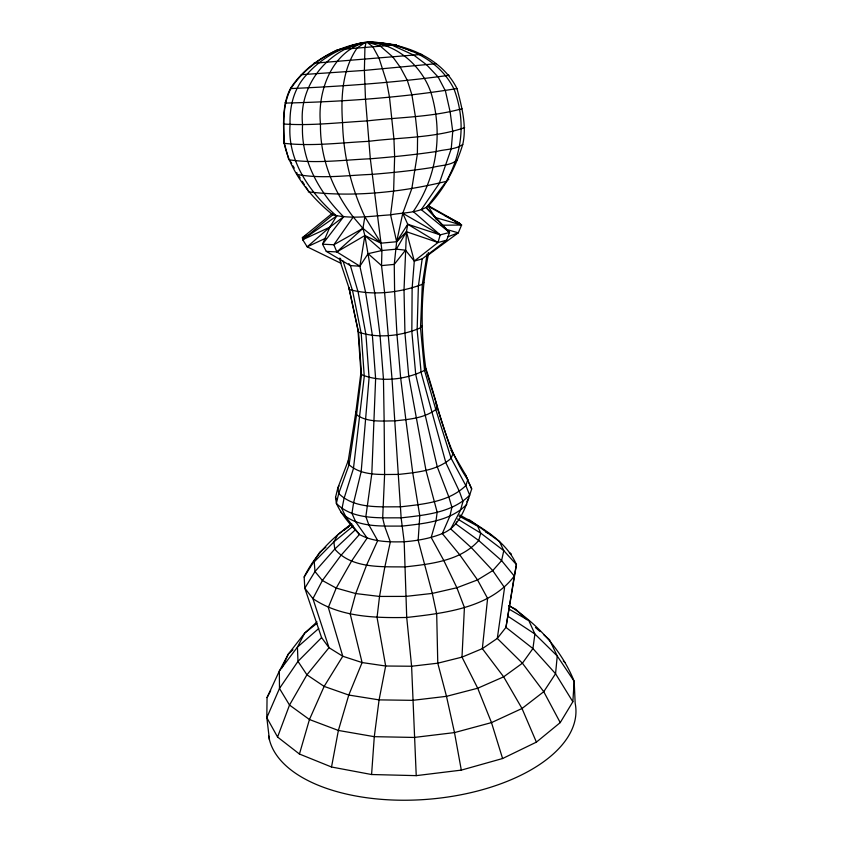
<?xml version="1.0" encoding="UTF-8"?>
<svg xmlns="http://www.w3.org/2000/svg" width="842" height="842" viewBox="0 0 842 842"><rect width="100%" height="100%" fill="white"/><g stroke="black" fill="none" stroke-linecap="round" stroke-linejoin="round"><path stroke-width="1.26" d="M316.992 621.891L304.709 633.1L288.311 654.087L279.344 671.042L267.051 697.565L266.819 717.679L269.472 739.908M366.144 42.363L363.07 42.637C334.211 47.794 306.993 63.403 290.637 88.126C281.912 104.64 283.565 123.774 283.964 141.824L284.143 143.308C290.585 172.273 310.172 196.502 332.822 214.847C351.672 219.341 371.501 216.047 390.593 214.847C402.96 212.416 417.39 213.3 428.146 206.174C444.639 188.503 455.648 167.421 462.753 144.477C466.973 125.647 461.742 106.755 456.985 88.557C441.082 56.846 403.286 42.868 369.606 42.1L366.144 42.363L364.933 47.331L364.386 70.412L365.481 98.935L370.322 158.78L381.921 250.506L381.531 265.598L384.573 292.227L392.004 378.7L401.139 517.862L404.181 541.764L406.718 617.47L411.601 666.243L416.232 775.64L461.311 770.125L502.59 758.526L536.407 742.128L560.235 722.594L572.844 701.765L574.181 681.315C561.446 649.729 537.333 623.669 508.968 605.493M461.311 770.125L454.491 732.593L446.492 696.334L437.777 663.191L436.693 614.06L432.304 593.41L418.148 540.238L419.79 515.841L412.759 472.941L405.865 419.769L400.645 377.837L396.961 334.432L394.603 291.269L394.256 264.399L396.645 241.728L402.771 213.31L411.822 188.619L417.369 154.128L417.579 136.636L415.369 116.428L411.896 94.788L407.296 80.306L400.36 67.36L392.835 56.972L380.31 46.089L367.807 42.226M448.786 179.241L446.397 181.325L426.336 207.837L449.523 232.455L440.208 234.886L402.771 213.31L407.717 224.246L406.454 231.729L404.013 289.89L404.949 333.169L408.759 376.458L425.978 470.341L437.166 512.21L436.019 520.745L431.178 537.428L443.797 560.509L456.88 587.748L464.416 607.503L461.995 657.139L477.709 688.23L491.496 722.604L502.59 758.526M348.283 460.532L349.072 464.763C362.302 476.488 382.131 474.267 398.603 474.435C416.622 472.351 436.945 470.867 451.133 458.301L452.849 453.88L450.986 449.786L465.289 474.341L471.688 488.928C466.247 505.684 460.269 526.471 442.303 533.575C430.157 538.48 417.19 540.764 404.181 541.764C389.078 542.164 373.017 541.974 359.45 534.46C350.63 525.082 341.757 515.22 336.379 503.4L338.695 493.486L349.072 464.763L356.555 414.727L361.502 374.648L358.545 332.137L348.946 287.827L357.997 330.401L360.934 372.606L355.882 411.833L348.283 460.532L337.863 487.855L338.695 493.486C354.566 509.136 379.868 506.579 400.434 506.842C422.968 504.221 448.733 502.19 465.837 485.592L467.784 479.751C445.092 446.439 438.471 405.823 425.768 368.217C420.505 330.622 420.705 292.248 428.273 254.979L428.368 252.537M416.232 775.64L371.585 774.524L374.29 736.676L379.089 699.881L385.668 666.011L377.048 617.418L379.531 596.441L384.815 567.045L390.341 541.89L384.668 526.313L382.678 518.104L384.605 474.709L384.152 421.189L383.457 378.995L380.068 335.611L374.679 292.69L364.87 235.571L362.944 228.361L364.86 216.762C351.072 187.398 343.389 155.149 342.536 122.69C340.8 97.23 342.189 69.686 357.145 47.983L365.302 42.426M363.407 42.595C341.568 46.826 321.37 57.888 306.667 74.664C293.879 88.136 289.459 106.45 290.058 124.605C287.269 160.948 310.403 193.397 336.674 216.005L329.801 227.203L322.539 244.212L326.286 251.379L336.842 251.926L364.87 235.571L381.068 243.17L396.645 241.728L406.454 231.729L414.296 261.083L412.127 288.185L411.833 331.569L415.748 374.658L437.272 466.847L448.828 496.906L451.922 507.284L449.933 516.03L442.303 533.575L459.7 554.762L477.53 579.917L487.602 598.42L482.34 648.635L503.653 676.831L522.008 708.501L536.407 742.128M426.336 207.837L449.523 232.455L446.67 240.191L422.179 258.883L418.369 286.291L417.148 329.738L421.126 372.585L445.85 462.721L459.416 491.454L463.005 501.453L460.406 510.441L450.723 528.965L471.583 547.91L492.749 570.613L504.558 587.632L497.296 638.425L482.34 648.635L461.995 657.139L437.777 663.191L411.601 666.243L385.668 666.011L362.102 662.559L342.768 656.255L329.001 647.687L321.581 637.604L304.804 588.19L304.162 577.002C314.529 555.615 331.474 538.585 350.493 524.692M427.115 254.084L422.326 284.333L420.516 327.833L424.536 370.396L435.798 409.517L451.133 458.301L465.837 485.592L469.699 495.18C451.965 512.904 424.789 515.115 401.139 517.862C379.531 517.567 352.809 520.156 336.379 503.4L335.537 497.359L337.863 487.855L339.031 485.939M371.585 774.524L331.527 767.009L338.379 730.446L348.777 695.05L362.102 662.559L350.209 613.965L355.724 593.557L366.607 565.045L377.69 540.627L368.807 524.819L365.86 516.556L371.806 473.751L375.627 378.679L372.375 335.421L365.649 292.616L359.892 266.198L364.87 235.571L381.921 250.506L396.382 249.158L405.507 250.179L414.296 261.083L422.179 258.883M560.235 722.594L543.753 691.703L522.419 663.212L497.296 638.425L505.958 627.364L516.43 564.603C506.105 540.753 481.214 527.345 459.7 514.904M331.527 767.009L299.447 754.032L309.446 719.521L324.149 686.398L342.768 656.255L328.317 607.482L336.221 588.084L351.556 561.14L367.144 538.08L355.661 521.756L351.956 513.399L353.587 502.779L361.176 471.636L369.08 377.805L365.954 334.748L358.124 292.037L350.398 265.619L348.841 263.557M414.296 261.083L437.998 242.507L440.208 234.886L413.243 211.542C437.156 177.03 443.197 132.773 431.02 92.746C421.926 66.065 397.192 44.037 368.512 42.174M456.553 521.956L455.901 523.966L478.698 540.511L501.6 560.604L514.273 576.065L505.958 627.364L532.923 648.551L555.552 673.726L572.844 701.765M299.447 754.032L277.565 737.034L289.511 705.059L306.93 674.821L329.001 647.687L312.908 598.63L304.804 588.19L314.992 571.539L334.758 549.079L355.082 530.06M427.81 205.416L459.479 223.214L461.574 225.046L458.301 232.834L428.273 254.979M282.007 667.811L288.311 654.087L292.984 649.782M267.051 697.565L270.661 690.703M466.815 501.821L468.678 498.39M425.768 368.217L424.536 370.396C405.812 379.668 381.026 382.678 361.502 374.648L360.934 372.606M396.382 249.158L406.454 231.729L437.998 242.507L446.67 240.191M440.208 234.886L407.717 224.246L396.645 241.728L390.593 214.847L393.635 190.797L394.635 156.644L393.951 139.14L389.457 96.904L386.699 82.169L379.037 58.13L372.838 46.689L366.996 42.289M326.286 251.379L350.398 265.619L359.892 266.198L368.112 253.674L381.921 250.506M421.758 325.959L420.516 327.833C401.645 335.958 378.153 338.789 358.545 332.137L357.997 330.401M304.162 577.002L319.771 552.163L325.865 547.205M364.533 42.5C331.138 52.709 317.234 91.789 320.476 123.942C319.813 157.643 332.916 190.545 353.24 217.004L333.864 244.738L336.842 251.926L359.892 266.198M363.881 42.553C326.738 50.32 298.51 86.273 302.562 124.584C300.615 159.759 319.339 192.692 343.62 216.741L322.539 244.212L333.864 244.738L362.944 228.361L381.068 243.17L364.86 216.762M423.768 282.47L422.326 284.333C399.676 292.742 372.953 295.9 349.514 289.543L340.484 262.472M405.507 250.179L394.256 264.399L381.531 265.598L368.112 253.674M321.581 637.604L297.984 661.359L279.481 688.451L266.819 717.679L277.565 737.034M343.673 530.471L348.63 526.66M466.763 504.411C450.123 521.324 424.421 523.535 402.066 526.113C381.615 525.861 356.292 528.134 340.873 512.125M336.842 251.926L362.944 228.361L353.24 217.004M318.75 628.49L297.426 647.119L279.344 671.042L279.481 688.451L289.511 705.059L309.446 719.521L338.379 730.446L374.29 736.676L414.201 737.445L454.491 732.593L491.496 722.604L522.008 708.501L543.753 691.703L555.552 673.726L557.246 656.013L549.51 639.752L543.9 634.857M329.801 227.203L307.193 246.832L302.699 239.696L302.383 237.676L332.264 213.363L332.822 214.847L302.699 239.696L329.801 227.203L343.62 216.741M353.272 525.997L333.874 541.901L314.224 561.856L314.992 571.539L322.391 580.517L336.221 588.084L355.724 593.557L379.531 596.441L405.781 596.399L432.304 593.41L456.88 587.748L477.53 579.917L492.749 570.613L501.6 560.604L503.779 550.668L499.464 541.48L470.078 520.282L467.763 519.346M456.827 160.327C450.196 165.695 440.65 165.127 432.746 167.411C412.643 170.631 392.383 172.715 372.09 174.368C347.251 175.304 321.844 179.051 297.205 174.462L296.837 172.642M316.908 623.354L304.709 633.1L297.426 647.119L297.984 661.359L306.93 674.821L324.149 686.398L348.777 695.05L379.089 699.881L412.633 700.344L446.492 696.334L477.709 688.23L503.653 676.831L522.419 663.212L532.923 648.551L534.902 634.015L528.797 620.596L509.147 609.176M351.903 524.019L337.905 534.638L333.874 541.901L334.758 549.079C351.567 568.697 381.279 566.624 404.813 566.929C430.525 564.003 460.49 561.046 478.698 540.511L480.708 533.112L477.698 526.218L458.964 516.02M462.753 144.477C455.333 149.781 445.25 149.139 436.703 151.455C414.685 154.76 392.519 156.98 370.322 158.78C343.252 159.938 315.729 163.853 288.774 159.738L283.964 141.824M302.699 239.696L336.674 216.005M464.647 127.647C434.219 138.099 400.497 137.267 368.67 141.34C340.578 142.698 312.203 146.519 284.143 143.308C283.733 124.911 282.059 105.418 290.9 88.568C302.162 71.065 319.086 58.824 337.505 49.699L396.435 44.879L369.543 42.111L363.07 42.637M302.383 237.676L306.835 234.907M336.589 50.994L338.758 49.667L363.239 42.637M462.005 108.713C431.367 117.291 398.613 117.206 367.059 120.922C339.315 122.479 311.435 125.911 283.649 124.006L283.48 122.879M325.833 238.149L307.193 246.832L340.705 263.178L340.494 258.315M359.366 44.416L364.165 42.574M447.649 236.855L458.301 232.834L445.86 229.256M456.985 88.557C400.424 97.777 342.62 101.671 285.291 103.082L285.101 102.356M348.188 47.52L363.607 42.605M337.505 49.699L338.758 49.667M436.251 63.676L364.386 70.412L301.247 74.675M421.758 54.393L313.887 63.234M441.124 225.224L461.574 225.046L428.146 206.174L436.451 219.794M447.249 75.159L449.081 75.306C396.708 82.442 343.725 86.263 290.9 88.568L290.637 88.126M369.438 42.111C402.697 42.889 439.177 58.172 454.206 89.536C465.815 121.132 462.5 152.076 446.397 181.325C402.055 192.176 353.587 197.407 308.214 191.829M369.259 42.142L385.531 44.247M389.288 44.742L391.793 45.058L413.864 55.162L426.694 64.887L438.219 77.096L445.429 90.957L450.154 111.923L452.743 131.562L451.228 148.823L439.135 183.693L421.274 209.669L449.523 232.455M369.07 42.132L391.856 45.184M368.775 42.184L371.259 42.616M435.314 217.531L461.574 225.046M454.575 221.414L459.479 223.214L444.755 215.541M395.708 44.973L412.833 51.615M416.495 53.046L420.169 54.467M485.845 532.176L489.318 533.596L491.065 535.501M508.8 605.903L515.557 609.092L526.945 619.701M407.717 224.246L437.998 242.507M457.543 518.935L480.708 533.112L503.779 550.668L516.43 564.603L514.273 576.065C489.939 608.292 443.976 613.187 406.718 617.47C374.837 618.039 340.221 617.186 312.908 598.63L322.391 580.517L340.726 555.667L359.45 534.46L346.157 517.409L341.926 508.884L344.01 498.59L353.44 468.562L364.27 376.427L361.239 333.621L352.63 290.974L343.02 260.978M508.021 616.302L534.902 634.015L557.246 656.013L574.181 681.315L575.181 703.365A154.254 78.885 -4.7 0 1 435.84 798.542A154.254 78.885 -4.7 0 1 268.693 736.066M509.431 552.531L511.357 554.036M535.47 627.522L540.154 631.595M563.266 660.949L565.15 662.622M298.878 175.894L300.247 178.062M302.289 181.314L304.33 184.566M305.688 186.735L307.74 189.976M290.437 161.39L291.721 163.643M293.005 165.885L294.279 168.137M335.537 497.359L336.653 499.601M424.789 366.228L437.251 406.486L435.798 409.517C424.242 418.316 408.875 419.284 394.951 420.895C382.226 420.821 367.386 422.737 356.555 414.727L355.882 411.833M465.289 474.341L467.784 479.751M469.015 483.14L471.688 488.928M435.935 403.676L450.575 448.544M339.537 258.168L340.705 263.178"/></g></svg>
